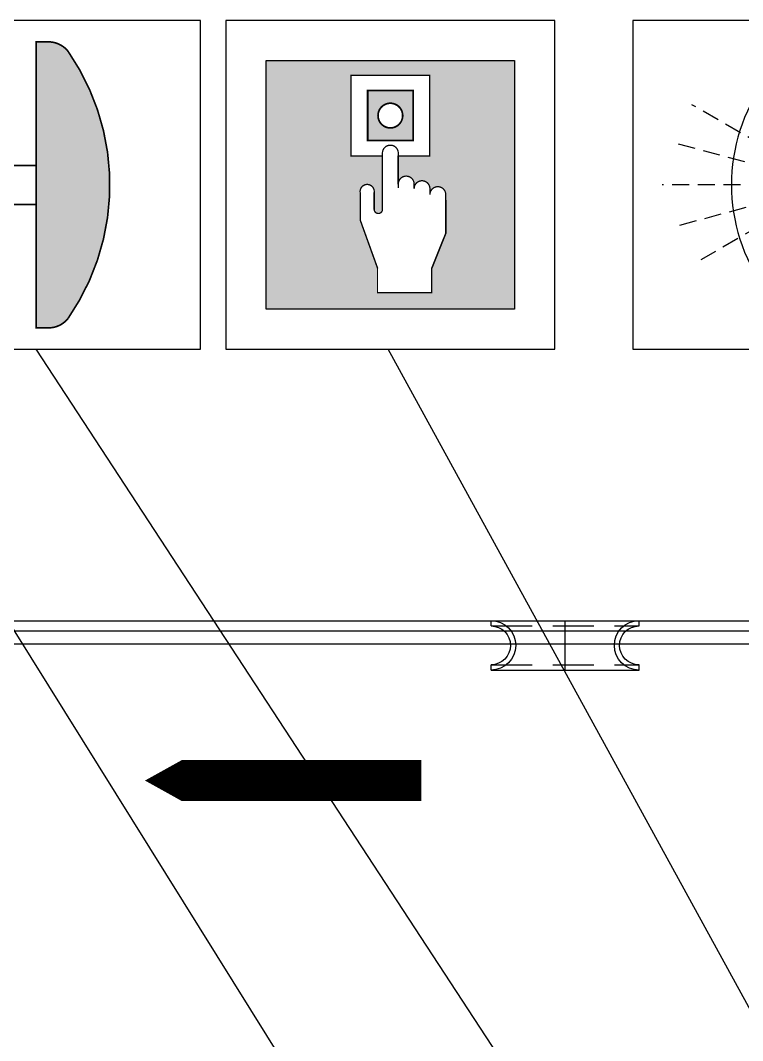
# Model space of a CAD drawing. Header units: millimetres. Extents: x 1084702 to 1166801, y 36632 to 124519.
# Drawn here: x 1109737 to 1111933, y 82080 to 85182 of the extents above; entities that cross this region are included whole.
import ezdxf

# ---------------------------------------------------------------- set-up
doc = ezdxf.new("R2010")
doc.units = ezdxf.units.MM
doc.header["$LTSCALE"] = 250
for name, pattern in [('CENTER', [3, 2.5, -0.25, 0, -0.25]), ('DASHED', [0.75, 0.5, -0.25]), ('HIDDEN', [0.375, 0.25, -0.125])]:
    doc.linetypes.add(name, pattern=pattern)
doc.layers.get('0').update_dxf_attribs({"color": 255})
for name, color, linetype in [('%posline', 240, 'Continuous'), ('%symbol', 1, 'Continuous'), ('SAFECO1', 10, 'Continuous'), ('SAFECO3', 80, 'Continuous'), ('SAFECO4', 130, 'Continuous'), ('SAFECO7', 255, 'Continuous')]:
    doc.layers.add(name, color=color, linetype=linetype)
doc.styles.add('ROMANS', font='ROMANS.shx', dxfattribs={"height": 100})
doc.dimstyles.new('dott', dxfattribs={"dimscale": 100, "dimtxt": 150, "dimasz": 0.01, "dimexe": 0.5, "dimexo": 1, "dimgap": 1, "dimtad": 1, "dimdsep": 46, "dimtxsty": 'ROMANS', "dimcen": 1.5, "dimclrd": 1, "dimclre": 1, "dimclrt": 2, "dimazin": 2, "dimtfac": 1, "dimtmove": 2, "dimatfit": 3, "dimldrblk": 'DOT', "dimfxl": 1, "dimtvp": 100, "dimtolj": 1, "dimarcsym": 0})

# ---------------------------------------------------------------- blocks, each defined once
blk = doc.blocks.new('S.4.21_SYMB')
at = {"layer": 'SAFECO4'}
h = blk.add_hatch(color=256, dxfattribs=at)
edge = h.paths.add_edge_path()
edge.add_arc((-45402.76013491287, -68811.40225828328), 120, 0, 90)
edge.add_line((-45402.76013491287, -68691.40225828328), (-45679.27728517893, -68691.40225828328))
edge.add_line((-45679.27728517893, -68691.40225828328), (-45679.27728517893, -69699.40225828328))
edge.add_line((-45679.27728517893, -69699.40225828328), (-45402.76013491287, -69699.40225828328))
edge.add_arc((-45402.76013491287, -69579.40225828328), 120, 270, 360)
edge.add_line((-45282.76013491287, -69579.40225828328), (-45282.76013491287, -68811.40225828328))
for p, q in [((-45679.27728517893, -68691.40225828328), (-45679.27728517893, -69699.40225828328)), ((-45679.27728517893, -68691.40225828328), (-45402.76013491287, -68691.40225828328)), ((-45282.76013491287, -68811.40225828328), (-45282.76013491287, -69579.40225828328)), ((-45679.27728517893, -69699.40225828328), (-45402.76013491287, -69699.40225828328))]:
    blk.add_line(p, q, dxfattribs=at)
for centre, start, end in [((-45402.76013491287, -68811.40225828328), 0, 90), ((-45402.76013491287, -69579.40225828328), 270, 0)]:
    blk.add_arc(centre, 120, start, end, dxfattribs=at)
at = {"layer": 'SAFECO7', "linetype": 'HIDDEN'}
for p, q in [((-45688.76698269244, -69051.8428382905), (-45946.38767557841, -68903.10546190395)), ((-45753.70097462648, -69111.15268461462), (-46021.12403207322, -69039.49689233428)), ((-45768.95898454422, -69195.40225828328), (-46055.4654991584, -69195.40225828328)), ((-45750.04292217402, -69278.44725546973), (-46011.51840674295, -69348.50940040051)), ((-45697.99636239509, -69344.29026313187), (-45922.6923194683, -69474.0185344339))]:
    blk.add_line(p, q, dxfattribs=at)
at = {"layer": 'SAFECO7'}
blk.add_lwpolyline([(-44962.24083055481, -68595.40225828328), (-46162.24083055481, -68595.40225828328), (-46162.24083055481, -69795.40225828328), (-44962.24083055481, -69795.40225828328)], close=True, dxfattribs=at)
blk.add_arc((-45153.2315761927, -69195.22149606803), 649.2000000000004, 144.1250943034108, 215.8749056965892, dxfattribs=at)
blk = doc.blocks.new('A.2.40_SYMB')
at = {"layer": 'SAFECO1'}
h = blk.add_hatch(color=256, dxfattribs=at)
h.paths.add_polyline_path([(452.9961802726029, 1052.996180272603), (-452.9961802726029, 1052.996180272603), (-452.9961802726029, 147.0038197273971), (452.9961802726029, 147.0038197273971)])
h.paths.add_polyline_path([(-143.7152618723339, 999.8237378115009), (143.7152618723339, 999.8237378115009), (143.7152618723339, 705.7278171876824), (28.87279531333479, 705.6090793820767), (28.87279531330569, 603.0019635093049, -1), (86.61838593991706, 603.0019635093049), (86.61838593991706, 586.1594991725724, -1), (144.3639765665575, 586.1594991725578), (144.3639765665575, 564.5049014755932, -1), (202.1095671931689, 564.5049014755932), (202.1095671931689, 423.7426401982666), (150.8750767627789, 296.2285017917457), (150.8750767627789, 207.2040451318171), (-46.92846700892551, 207.2040451318171), (-46.92846700892551, 296.2285017917602), (-110.139026040415, 471.6237964344182), (-110.139026040415, 572.6785840707889, -1.129147159230227), (-58.99813607343822, 572.6785840708762), (-58.81232969040866, 508.1241614715836, 0.8391679709360428), (-28.87279531330569, 508.1241614715836), (-28.87279531330569, 705.6090793820767), (-143.7152618723339, 705.7278171876824)], flags=16)
h.paths.add_polyline_path([(-82.76481632128707, 944.0787904960016), (82.76481632131618, 944.0787904960016), (82.76481632131618, 761.4727645031817), (-82.76481632128707, 761.4727645031817)], flags=0)
h.paths.add_polyline_path([(0, 897.7842339335039, -1), (0, 807.767321065694, -1)], flags=0)
at = {"layer": 'SAFECO7'}
for p, q in [((28.87279531333479, 603.0019635093049), (28.87279531333479, 705.6090793820767)), ((86.61838593991706, 603.0019635093049), (86.61838593991706, 586.1594991725578)), ((-110.139026040415, 572.6785840708762), (-110.139026040415, 471.6237964344182)), ((-58.99813607343822, 510.629295276085), (-58.99813607343822, 572.6785840708762)), ((144.3639765665575, 586.1594991725578), (144.3639765665575, 564.5049014755932)), ((202.1095671931689, 544.0533383306756), (202.1095671931689, 423.7426401982375)), ((-110.139026040415, 471.6237964344182), (-46.9284670088964, 296.2285017917311)), ((202.1095671931689, 423.7426401982375), (150.8750767627789, 296.2285017917311))]:
    blk.add_line(p, q, dxfattribs=at)
at = {"layer": 'SAFECO7', "lineweight": -3}
blk.add_lwpolyline([(-600, 0), (600, 0), (600, 1200), (-600, 1200)], close=True, dxfattribs=at)
at = {"layer": 'SAFECO7'}
blk.add_lwpolyline([(-453.3921350488527, 1053.167480651775), (453.0049313254567, 1053.167480651775), (453.0049313254567, 146.9910694972496), (-453.3921350488527, 146.9910694972496)], close=True, dxfattribs=at)
for points, const_width in [([(28.87279531330569, 588.5655666606326), (28.87279531330569, 705.6090793820767), (143.7152618723339, 705.7278171876824), (143.7152618723339, 999.8237378115009), (-143.7152618723339, 999.8237378115009), (-143.7152618723339, 705.7278171876824), (-28.87279531330569, 705.6090793820767), (-28.87279531330569, 508.1241614715836, -0.839167970936043), (-58.81232969040866, 508.1241614715836), (-58.99813607343822, 572.6785840708762, 1.129147159228221), (-110.139026040415, 572.6785840708762), (-110.139026040415, 471.6237964344182), (-46.92846700892551, 296.2285017917311), (-46.92846700892551, 207.2040451318171), (150.8750767627789, 207.2040451318171), (150.8750767627789, 296.2285017917311), (202.1095671931689, 423.7426401982375), (202.1095671931689, 564.5049014755932, 0.9999999999999999), (144.3639765665575, 564.5049014755932), (144.3639765665575, 586.1594991725578, 0.9999999999999999), (86.61838593991706, 586.1594991725578), (86.61838593991706, 603.0019635093049, 0.9999999999999999), (28.87279531330569, 603.0019635093049)], 4.761975876835423), ([(-28.87279531330569, 705.6090793820767), (-28.87279531330569, 715.1762584657554, -1.02615873651049), (28.87279531333479, 715.1762584657554), (28.87279531333479, 705.6090793820767), (143.7152618723339, 705.7278171876824), (143.7152618723339, 999.8237378115009), (-143.7152618723339, 999.8237378115009), (-143.7152618723339, 705.7278171876824)], 4.761975876835423), ([(0, 897.7842339335039, 0.9999999999999999), (0, 807.767321065694, 0.9999999999999999), (0, 897.7842339335039, 0.9999999999999999)], 6.26487061854869)]:
    blk.add_lwpolyline(points, format="xyb", dxfattribs=dict(at, const_width=const_width))
at = {"layer": 'SAFECO7', "const_width": 6.26487061854869}
blk.add_lwpolyline([(-82.76481632128707, 761.4727645031817), (82.76481632131618, 761.4727645031817), (82.76481632131618, 944.0787904960016), (-82.76481632128707, 944.0787904960016)], close=True, dxfattribs=at)
blk = doc.blocks.new('S.2.34_SYMB')
at = {"layer": 'SAFECO1'}
h = blk.add_hatch(color=256, dxfattribs=at)
h.dxf.hatch_style = 1
edge = h.paths.add_edge_path()
edge.add_arc((44.99084139238403, 1030.491336997569), 91.2145183361556, 38.48694710667791, 90)
edge.add_line((44.99084139238403, 1121.70585533377), (0, 1121.70585533377))
edge.add_line((-7.275957614183426e-12, 1121.70585533377), (-7.275957614183426e-12, 78.29414466628805))
edge.add_line((-7.275957614183426e-12, 78.29414466625894), (44.99084139237675, 78.29414466625894))
edge.add_arc((44.99084139232582, 169.5086630023725), 91.2145183361326, 270.0000000000343, 321.513052874314)
edge.add_arc((-586.5238555528194, 600.0000000007713), 855.2814173890476, 325.2703962647112, 394.7296037343706)
at = {"layer": 'SAFECO7'}
blk.add_lwpolyline([(-600.0000000000073, 1200.000000000015), (-600.0000000000073, 1.455191522836685e-11), (599.9999999999927, 1.455191522836685e-11), (599.9999999999927, 1200.000000000015)], close=True, dxfattribs=at)
at = {"layer": 'SAFECO7', "const_width": 5.999999999999997}
for points in [[(-237.1390251517005, 1121.70585533377), (-237.1390251517005, 671.1417075455538), (-7.275957614183426e-12, 671.1417075455538)], [(-7.275957614183426e-12, 528.8582924544753), (-237.1390251517005, 528.8582924544753), (-237.1390251517005, 78.29414466625894)]]:
    blk.add_lwpolyline(points, dxfattribs=at)
blk.add_lwpolyline([(116.3890015441139, 1087.257445568161, 0.2286313302552049), (44.99084139238403, 1121.70585533377), (-7.275957614183426e-12, 1121.70585533377), (-7.275957614183426e-12, 78.29414466625894), (44.99084139238403, 78.29414466625894, 0.2286313301678176), (116.3890015252036, 112.7425544082071, 0.3127064792690066), (116.3890015330035, 1087.257445582087)], format="xyb", dxfattribs=at)
blk = doc.blocks.new('A.3.1_SYMB')
at = {"layer": 'SAFECO3'}
blk.add_lwpolyline([(0, 0, 0, 359.9999999999998, 0), (-324, 0, 149.9999999999999, 149.9999999999999, 0), (-1008, 0, 149.9999999999999, 149.9999999999999, 0)], format="xyseb", dxfattribs=at)
blk = doc.blocks.new('_Dot')
at = {"color": 0, "linetype": 'ByBlock', "lineweight": -2}
blk.add_line((-0.5, 0), (-1, 0), dxfattribs=at)
at = {"color": 0, "linetype": 'ByBlock', "const_width": 0.5}
blk.add_lwpolyline([(-0.25, 0, 1), (0.25, 0, 1)], format="xyb", close=True, dxfattribs=at)
blk = doc.blocks.new('GATT')
for p, q in [((-225, 75), (-225, 59.0000000000291)), ((-225, 75.00000000001455), (225, 75)), ((225, 75), (225, 59.0000000000291)), ((-225, -59.00000000001455), (-225, -75)), ((225, -59.00000000001455), (225, -75)), ((-225, -75.00000000001455), (225, -75.00000000001455))]:
    blk.add_line(p, q)
at = {"linetype": 'CENTER'}
blk.add_line((0, 75), (0, -75), dxfattribs=at)
at = {"linetype": 'DASHED'}
for p, q in [((-225, 59.00000000001455), (225, 59.00000000001455)), ((-225, -59.00000000001455), (225, -59.00000000001455))]:
    blk.add_line(p, q, dxfattribs=at)
for centre, radius, start, end in [((-225, 0), 75, 270, 90), ((225, 0), 75, 90, 270), ((-225, 0), 59, 270, 90), ((225, 0), 59, 90, 270)]:
    blk.add_arc(centre, radius, start, end)
blk = doc.blocks.new('Adeck_B4_1')
for p, q in [((86929.59218604583, 43777.8522452404), (101130.5716965082, 43777.8522452404)), ((89129.59218604607, 43746.85478105205), (95978.4741213643, 43746.854781052)), ((89139.59218604607, 43746.85478105205), (95978.4741213643, 43746.854781052)), ((95943.62445892743, 43706.85478105197), (89129.59218604607, 43706.85478105205)), ((95943.62445892743, 43706.85478105197), (89185.6309656254, 43706.85478105204))]:
    blk.add_line(p, q)
at = {"xscale": -1, "rotation": 180}
blk.add_blockref('GATT', (93629.5921860456, 43702.85224524046), dxfattribs=at)

msp = doc.modelspace()

# ---------------------------------------------------------------- block references
at = {"layer": '%symbol', "yscale": 0.8333333333329453, "zscale": 0.8333333333329453}
for name, p, xscale in [('S.2.34_SYMB', (1109784.549274838, 84181.854176656), 0.8333333333329453), ('A.2.40_SYMB', (1110861.506036556, 84181.85417665588), 0.8333333333329453), ('S.4.21_SYMB', (1150067.387966392, 142344.6893918649), 0.8333333333329453), ('A.3.1_SYMB', (1110115.304871497, 82870.84007765993), -0.8333333333329453)]:
    msp.add_blockref(name, p, dxfattribs=dict(at, xscale=xscale))
msp.add_blockref('Adeck_B4_1', (1017763.01268182, 39578.95168849787))

# ---------------------------------------------------------------- leaders
at = {"layer": '%posline', "linetype": 'ByBlock'}
for points in [[(1112959.061762105, 79335.37153644161), (1109784.549274838, 84181.85417665601)], [(1113003.343673359, 80261.48516087886), (1110855.361388479, 84181.85417665588)], [(1112049.61183406, 79590.56826083106), (1109188.597106599, 84175.11145505018)]]:
    msp.add_leader(points, dimstyle='dott', override={"dimasz": 2, "dimgap": 1, "dimtad": 0, "dimclrd": 256}, dxfattribs=at)

doc.saveas('drawing.dxf')
